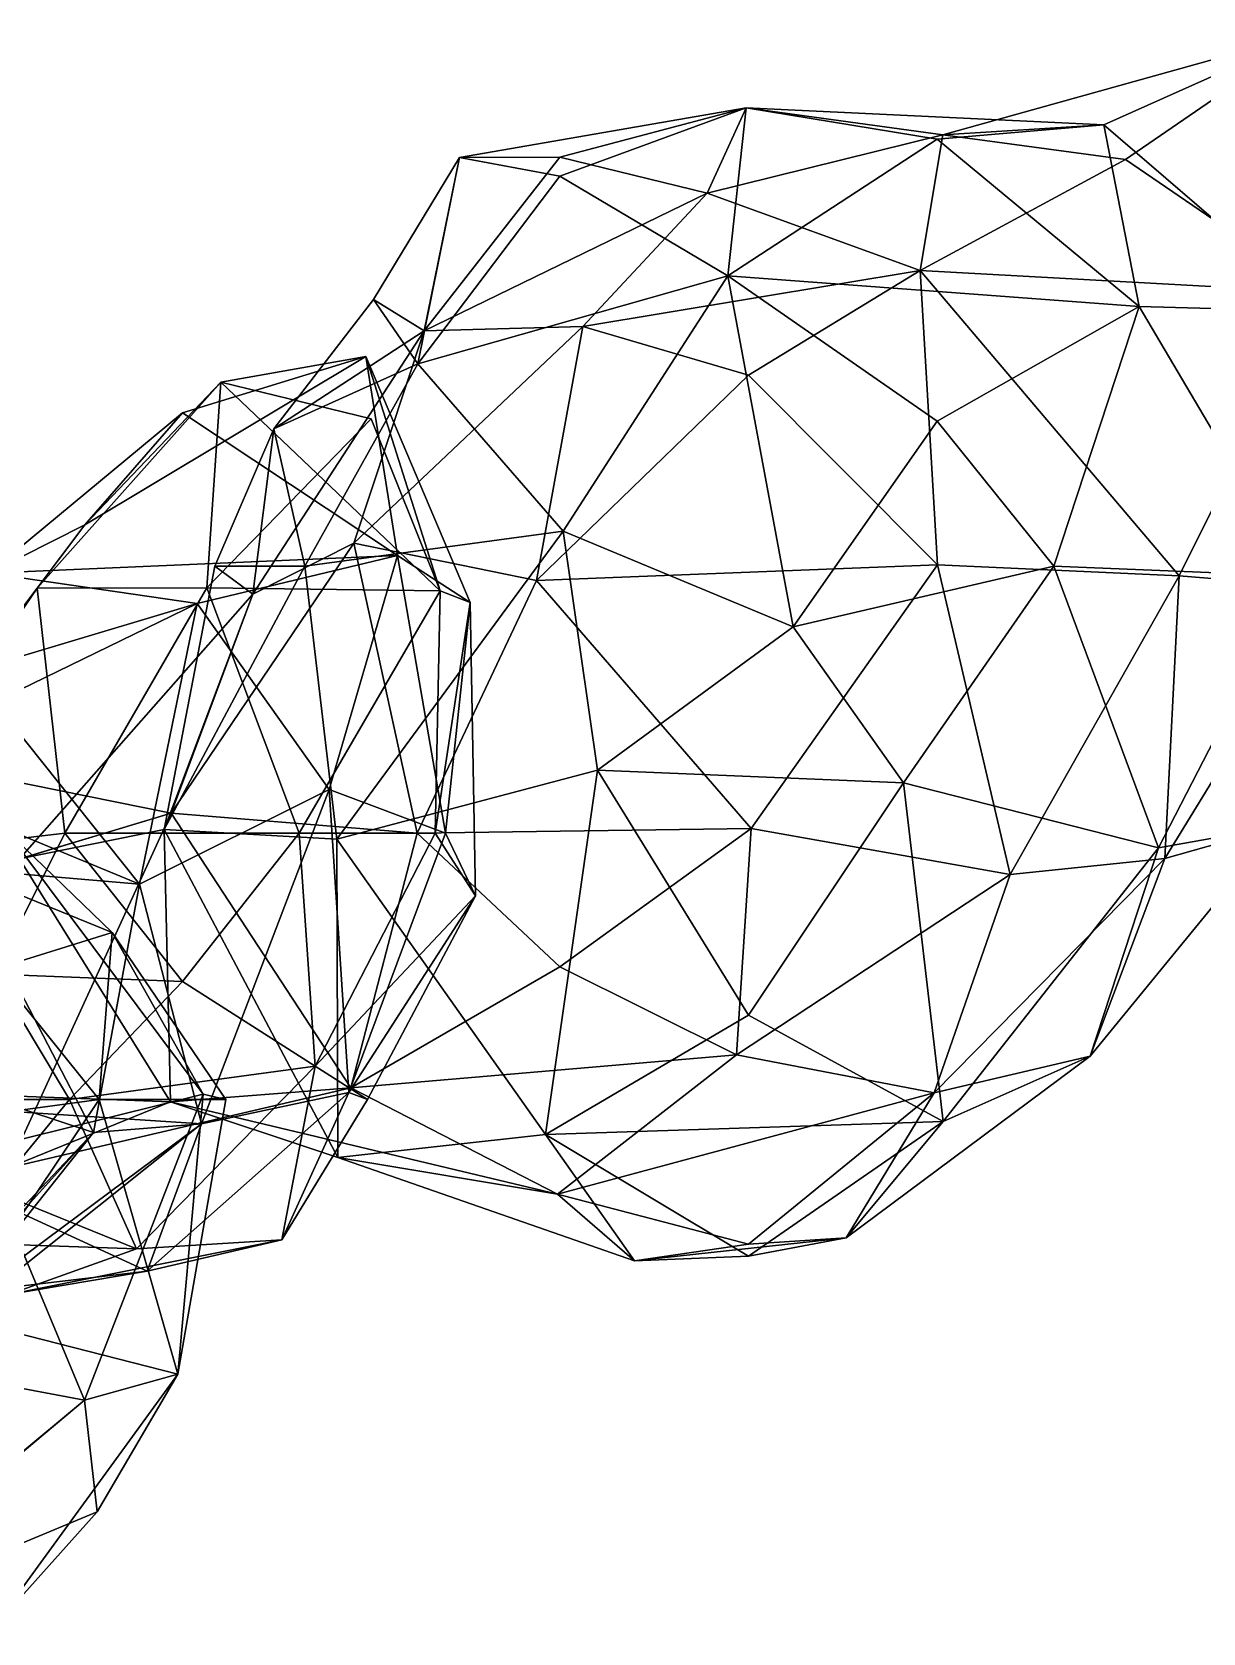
# Model space of a CAD drawing. Extents: x 290034 to 295698, y 4553723 to 4561693.
# Drawn here: x 294244.5 to 294322.7, y 4558728.7 to 4558835.7 of the extents above; entities that cross this region are included whole.
import ezdxf

# ---------------------------------------------------------------- set-up
doc = ezdxf.new("R2010")
doc.units = 0
doc.layers.add('Au_ppm_Pref_-_0_2', color=7, linetype='CONTINUOUS')

msp = doc.modelspace()

# ---------------------------------------------------------------- linework, layer by layer
at = {"layer": 'Au_ppm_Pref_-_0_2'}
for points in [[(294305.35, 4558828.83, 1810.99), (294329.96, 4558835.71, 1811.47), (294317.56, 4558827.19, 1814.61)], [(294305.35, 4558828.83, 1810.99), (294316.11, 4558829.5, 1806.92), (294329.96, 4558835.71, 1811.47)], [(294316.11, 4558829.5, 1806.92), (294330.6, 4558817.03, 1805.05), (294329.96, 4558835.71, 1811.47)], [(294317.56, 4558827.19, 1814.61), (294329.96, 4558835.71, 1811.47), (294330.55, 4558818.3, 1818.5)], [(294279.76, 4558826.07, 1802.81), (294292.21, 4558830.65, 1805.48), (294273.05, 4558827.32, 1805.55)], [(294292.21, 4558830.65, 1805.48), (294279.76, 4558827.34, 1808.72), (294273.05, 4558827.32, 1805.55)], [(294292.21, 4558830.65, 1805.48), (294289.6, 4558824.94, 1812.57), (294279.76, 4558827.34, 1808.72)], [(294279.76, 4558826.07, 1802.81), (294290.99, 4558819.41, 1798.76), (294292.21, 4558830.65, 1805.48)], [(294305.35, 4558828.83, 1810.99), (294289.6, 4558824.94, 1812.57), (294292.21, 4558830.65, 1805.48)], [(294292.21, 4558830.65, 1805.48), (294290.99, 4558819.41, 1798.76), (294304.96, 4558828.54, 1801.98)], [(294305.35, 4558828.83, 1810.99), (294292.21, 4558830.65, 1805.48), (294316.11, 4558829.5, 1806.92)], [(294304.96, 4558828.54, 1801.98), (294316.11, 4558829.5, 1806.92), (294292.21, 4558830.65, 1805.48)], [(294305.35, 4558828.83, 1810.99), (294303.84, 4558819.78, 1817.7), (294289.6, 4558824.94, 1812.57)], [(294290.99, 4558819.41, 1798.76), (294318.47, 4558817.37, 1799.56), (294304.96, 4558828.54, 1801.98)], [(294317.56, 4558827.19, 1814.61), (294303.84, 4558819.78, 1817.7), (294305.35, 4558828.83, 1810.99)], [(294304.96, 4558828.54, 1801.98), (294318.47, 4558817.37, 1799.56), (294316.11, 4558829.5, 1806.92)], [(294318.47, 4558817.37, 1799.56), (294330.6, 4558817.03, 1805.05), (294316.11, 4558829.5, 1806.92)], [(294270.28, 4558813.54, 1801.14), (294273.05, 4558827.32, 1805.55), (294267.31, 4558817.83, 1805.55)], [(294267.31, 4558817.83, 1805.55), (294273.05, 4558827.32, 1805.55), (294270.7, 4558815.74, 1810.8)], [(294279.76, 4558826.07, 1802.81), (294273.05, 4558827.32, 1805.55), (294270.28, 4558813.54, 1801.14)], [(294279.76, 4558827.34, 1808.72), (294289.6, 4558824.94, 1812.57), (294270.7, 4558815.74, 1810.8)], [(294273.05, 4558827.32, 1805.55), (294279.76, 4558827.34, 1808.72), (294270.7, 4558815.74, 1810.8)], [(294303.84, 4558819.78, 1817.7), (294317.56, 4558827.19, 1814.61), (294330.55, 4558818.3, 1818.5)], [(294270.28, 4558813.54, 1801.14), (294290.99, 4558819.41, 1798.76), (294279.76, 4558826.07, 1802.81)], [(294281.3, 4558816.04, 1816.59), (294270.7, 4558815.74, 1810.8), (294289.6, 4558824.94, 1812.57)], [(294289.6, 4558824.94, 1812.57), (294303.84, 4558819.78, 1817.7), (294281.3, 4558816.04, 1816.59)], [(294279.98, 4558802.35, 1797.07), (294290.99, 4558819.41, 1798.76), (294270.28, 4558813.54, 1801.14)], [(294295.36, 4558795.97, 1796.44), (294290.99, 4558819.41, 1798.76), (294279.98, 4558802.35, 1797.07)], [(294281.3, 4558816.04, 1816.59), (294303.84, 4558819.78, 1817.7), (294292.36, 4558812.78, 1821.69)], [(294295.36, 4558795.97, 1796.44), (294304.96, 4558809.7, 1796.39), (294290.99, 4558819.41, 1798.76)], [(294304.96, 4558809.7, 1796.39), (294318.47, 4558817.37, 1799.56), (294290.99, 4558819.41, 1798.76)], [(294305, 4558800.12, 1823.27), (294292.36, 4558812.78, 1821.69), (294303.84, 4558819.78, 1817.7)], [(294305, 4558800.12, 1823.27), (294303.84, 4558819.78, 1817.7), (294321.13, 4558799.37, 1818.77)], [(294303.84, 4558819.78, 1817.7), (294330.55, 4558818.3, 1818.5), (294321.13, 4558799.37, 1818.77)], [(294270.28, 4558813.54, 1801.14), (294267.31, 4558817.83, 1805.55), (294260.66, 4558809.2, 1805.55)], [(294260.66, 4558809.2, 1805.55), (294267.31, 4558817.83, 1805.55), (294270.7, 4558815.74, 1810.8)], [(294321.13, 4558799.37, 1818.77), (294330.55, 4558818.3, 1818.5), (294331.24, 4558798.54, 1811.23)], [(294304.96, 4558809.7, 1796.39), (294312.77, 4558800.01, 1795.93), (294318.47, 4558817.37, 1799.56)], [(294312.77, 4558800.01, 1795.93), (294329.11, 4558799.35, 1799.71), (294318.47, 4558817.37, 1799.56)], [(294318.47, 4558817.37, 1799.56), (294329.11, 4558799.35, 1799.71), (294330.6, 4558817.03, 1805.05)], [(294259.24, 4558798.14, 1810.99), (294270.7, 4558815.74, 1810.8), (294266, 4558801.55, 1817.42)], [(294259.24, 4558798.14, 1810.99), (294260.66, 4558809.2, 1805.55), (294270.7, 4558815.74, 1810.8)], [(294270.7, 4558815.74, 1810.8), (294281.3, 4558816.04, 1816.59), (294266, 4558801.55, 1817.42)], [(294266, 4558801.55, 1817.42), (294281.3, 4558816.04, 1816.59), (294278.19, 4558799.07, 1821.96)], [(294281.3, 4558816.04, 1816.59), (294292.36, 4558812.78, 1821.69), (294278.19, 4558799.07, 1821.96)], [(294248.02, 4558802.78, 1859.01), (294266.79, 4558814.02, 1858.68), (294257.1, 4558812.32, 1864.31)], [(294266.79, 4558814.02, 1858.68), (294248.02, 4558802.78, 1859.01), (294254.56, 4558810.27, 1855.59)], [(294266.79, 4558814.02, 1858.68), (294254.56, 4558810.27, 1855.59), (294268.92, 4558800.74, 1853.06)], [(294266.79, 4558814.02, 1858.68), (294271.76, 4558798.38, 1865.98), (294257.1, 4558812.32, 1864.31)], [(294270.28, 4558813.54, 1801.14), (294260.66, 4558809.2, 1805.55), (294262.73, 4558800.01, 1800.96)], [(294270.28, 4558813.54, 1801.14), (294262.73, 4558800.01, 1800.96), (294279.98, 4558802.35, 1797.07)], [(294268.92, 4558800.74, 1853.06), (294273.76, 4558797.59, 1859.96), (294266.79, 4558814.02, 1858.68)], [(294273.76, 4558797.59, 1859.96), (294271.76, 4558798.38, 1865.98), (294266.79, 4558814.02, 1858.68)], [(294305, 4558800.12, 1823.27), (294278.19, 4558799.07, 1821.96), (294292.36, 4558812.78, 1821.69)], [(294256.17, 4558798.58, 1869.65), (294244.83, 4558798.55, 1864.52), (294257.1, 4558812.32, 1864.31)], [(294244.83, 4558798.55, 1864.52), (294248.02, 4558802.78, 1859.01), (294257.1, 4558812.32, 1864.31)], [(294256.17, 4558798.58, 1869.65), (294257.1, 4558812.32, 1864.31), (294267.16, 4558809.86, 1868.23)], [(294257.1, 4558812.32, 1864.31), (294271.76, 4558798.38, 1865.98), (294267.16, 4558809.86, 1868.23)], [(294241.62, 4558799.56, 1852.92), (294268.92, 4558800.74, 1853.06), (294254.56, 4558810.27, 1855.59)], [(294248.02, 4558802.78, 1859.01), (294241.62, 4558799.56, 1852.92), (294254.56, 4558810.27, 1855.59)], [(294271.76, 4558798.38, 1865.98), (294256.17, 4558798.58, 1869.65), (294267.16, 4558809.86, 1868.23)], [(294295.36, 4558795.97, 1796.44), (294312.77, 4558800.01, 1795.93), (294304.96, 4558809.7, 1796.39)], [(294259.24, 4558798.14, 1810.99), (294256.7, 4558800.01, 1805.55), (294260.66, 4558809.2, 1805.55)], [(294256.7, 4558800.01, 1805.55), (294262.73, 4558800.01, 1800.96), (294260.66, 4558809.2, 1805.55)], [(294237.39, 4558788.67, 1859.01), (294248.02, 4558802.78, 1859.01), (294244.83, 4558798.55, 1864.52)], [(294237.39, 4558788.67, 1859.01), (294241.62, 4558799.56, 1852.92), (294248.02, 4558802.78, 1859.01)], [(294279.98, 4558802.35, 1797.07), (294262.73, 4558800.01, 1800.96), (294264.87, 4558781.78, 1798.69)], [(294282.27, 4558786.38, 1796.26), (294279.98, 4558802.35, 1797.07), (294264.87, 4558781.78, 1798.69)], [(294295.36, 4558795.97, 1796.44), (294279.98, 4558802.35, 1797.07), (294282.27, 4558786.38, 1796.26)], [(294268.92, 4558800.74, 1853.06), (294241.62, 4558799.56, 1852.92), (294255.52, 4558797.53, 1848.41)], [(294266, 4558801.55, 1817.42), (294270.22, 4558782.19, 1821.93), (294253.8, 4558783.52, 1818.5)], [(294266, 4558801.55, 1817.42), (294253.8, 4558783.52, 1818.5), (294259.24, 4558798.14, 1810.99)], [(294255.52, 4558797.53, 1848.41), (294264.34, 4558785.1, 1848.39), (294268.92, 4558800.74, 1853.06)], [(294264.34, 4558785.1, 1848.39), (294272.12, 4558782.19, 1854.55), (294268.92, 4558800.74, 1853.06)], [(294270.22, 4558782.19, 1821.93), (294266, 4558801.55, 1817.42), (294278.19, 4558799.07, 1821.96)], [(294273.76, 4558797.59, 1859.96), (294268.92, 4558800.74, 1853.06), (294272.12, 4558782.19, 1854.55)], [(294259.24, 4558798.14, 1810.99), (294253.32, 4558782.43, 1805.75), (294256.7, 4558800.01, 1805.55)], [(294253.32, 4558782.43, 1805.75), (294264.87, 4558781.78, 1798.69), (294262.73, 4558800.01, 1800.96)], [(294256.7, 4558800.01, 1805.55), (294253.32, 4558782.43, 1805.75), (294262.73, 4558800.01, 1800.96)], [(294305, 4558800.12, 1823.27), (294292.54, 4558782.5, 1822.82), (294278.19, 4558799.07, 1821.96)], [(294305, 4558800.12, 1823.27), (294309.85, 4558779.41, 1818.55), (294292.54, 4558782.5, 1822.82)], [(294295.36, 4558795.97, 1796.44), (294302.72, 4558785.55, 1795.85), (294312.77, 4558800.01, 1795.93)], [(294312.77, 4558800.01, 1795.93), (294302.72, 4558785.55, 1795.85), (294319.76, 4558781.21, 1798.16)], [(294305, 4558800.12, 1823.27), (294321.13, 4558799.37, 1818.77), (294309.85, 4558779.41, 1818.55)], [(294329.11, 4558799.35, 1799.71), (294312.77, 4558800.01, 1795.93), (294319.76, 4558781.21, 1798.16)], [(294255.52, 4558797.53, 1848.41), (294241.62, 4558799.56, 1852.92), (294235.38, 4558791.5, 1847.13)], [(294246.68, 4558782.19, 1868.66), (294244.83, 4558798.55, 1864.52), (294256.17, 4558798.58, 1869.65)], [(294246.68, 4558782.19, 1868.66), (294256.17, 4558798.58, 1869.65), (294262.34, 4558782.19, 1868.61)], [(294271.76, 4558798.38, 1865.98), (294262.34, 4558782.19, 1868.61), (294256.17, 4558798.58, 1869.65)], [(294292.54, 4558782.5, 1822.82), (294270.22, 4558782.19, 1821.93), (294278.19, 4558799.07, 1821.96)], [(294309.85, 4558779.41, 1818.55), (294321.13, 4558799.37, 1818.77), (294320.18, 4558780.48, 1812.22)], [(294327.75, 4558782.62, 1805.72), (294329.11, 4558799.35, 1799.71), (294319.76, 4558781.21, 1798.16)], [(294321.13, 4558799.37, 1818.77), (294331.24, 4558798.54, 1811.23), (294320.18, 4558780.48, 1812.22)], [(294237.39, 4558788.67, 1859.01), (294244.83, 4558798.55, 1864.52), (294232.55, 4558780.52, 1864.69)], [(294232.55, 4558780.52, 1864.69), (294244.83, 4558798.55, 1864.52), (294246.68, 4558782.19, 1868.66)], [(294235.38, 4558791.5, 1847.13), (294241.96, 4558790.94, 1844.22), (294255.52, 4558797.53, 1848.41)], [(294255.52, 4558797.53, 1848.41), (294241.96, 4558790.94, 1844.22), (294251.67, 4558778.77, 1842.18)], [(294243.65, 4558780.47, 1813.21), (294259.24, 4558798.14, 1810.99), (294253.8, 4558783.52, 1818.5)], [(294243.65, 4558780.47, 1813.21), (294253.32, 4558782.43, 1805.75), (294259.24, 4558798.14, 1810.99)], [(294264.34, 4558785.1, 1848.39), (294255.52, 4558797.53, 1848.41), (294251.67, 4558778.77, 1842.18)], [(294271.42, 4558782.19, 1863.49), (294262.34, 4558782.19, 1868.61), (294271.76, 4558798.38, 1865.98)], [(294273.76, 4558797.59, 1859.96), (294271.42, 4558782.19, 1863.49), (294271.76, 4558798.38, 1865.98)], [(294273.76, 4558797.59, 1859.96), (294274.12, 4558777.99, 1859.01), (294271.42, 4558782.19, 1863.49)], [(294273.76, 4558797.59, 1859.96), (294272.12, 4558782.19, 1854.55), (294274.12, 4558777.99, 1859.01)], [(294327.75, 4558782.62, 1805.72), (294320.18, 4558780.48, 1812.22), (294331.24, 4558798.54, 1811.23)], [(294295.36, 4558795.97, 1796.44), (294282.27, 4558786.38, 1796.26), (294302.72, 4558785.55, 1795.85)], [(294251.67, 4558778.77, 1842.18), (294241.96, 4558790.94, 1844.22), (294229.76, 4558787.83, 1842.88)], [(294238.87, 4558779.01, 1822.24), (294231.32, 4558788.05, 1817.56), (294253.8, 4558783.52, 1818.5)], [(294253.8, 4558783.52, 1818.5), (294231.32, 4558788.05, 1817.56), (294243.65, 4558780.47, 1813.21)], [(294251.67, 4558778.77, 1842.18), (294229.76, 4558787.83, 1842.88), (294239.43, 4558779.81, 1835.94)], [(294282.27, 4558786.38, 1796.26), (294264.87, 4558781.78, 1798.69), (294278.81, 4558762.04, 1799)], [(294292.36, 4558770.02, 1795.56), (294282.27, 4558786.38, 1796.26), (294278.81, 4558762.04, 1799)], [(294302.72, 4558785.55, 1795.85), (294282.27, 4558786.38, 1796.26), (294292.36, 4558770.02, 1795.56)], [(294255.82, 4558762.77, 1847.01), (294264.34, 4558785.1, 1848.39), (294251.67, 4558778.77, 1842.18)], [(294265.66, 4558764.85, 1852.93), (294264.34, 4558785.1, 1848.39), (294255.82, 4558762.77, 1847.01)], [(294265.66, 4558764.85, 1852.93), (294272.12, 4558782.19, 1854.55), (294264.34, 4558785.1, 1848.39)], [(294302.72, 4558785.55, 1795.85), (294292.36, 4558770.02, 1795.56), (294305.38, 4558762.92, 1799.1)], [(294302.72, 4558785.55, 1795.85), (294305.38, 4558762.92, 1799.1), (294319.76, 4558781.21, 1798.16)], [(294230.62, 4558783.39, 1911.73), (294249.86, 4558775.55, 1912.46), (294242.7, 4558782.45, 1918.65)], [(294249.86, 4558775.55, 1912.46), (294230.62, 4558783.39, 1911.73), (294241.96, 4558773.1, 1909.56)], [(294242.93, 4558759.81, 1818.1), (294238.87, 4558779.01, 1822.24), (294253.8, 4558783.52, 1818.5)], [(294242.93, 4558759.81, 1818.1), (294253.8, 4558783.52, 1818.5), (294265.79, 4558765.16, 1816.95)], [(294253.8, 4558783.52, 1818.5), (294270.22, 4558782.19, 1821.93), (294265.79, 4558765.16, 1816.95)], [(294327.75, 4558782.62, 1805.72), (294315.2, 4558767.27, 1805.15), (294320.18, 4558780.48, 1812.22)], [(294327.75, 4558782.62, 1805.72), (294319.76, 4558781.21, 1798.16), (294315.2, 4558767.27, 1805.15)], [(294246.68, 4558782.19, 1868.66), (294241.96, 4558772.75, 1867.74), (294232.55, 4558780.52, 1864.69)], [(294242.7, 4558782.45, 1918.65), (294255.93, 4558764.75, 1918.68), (294241.01, 4558761.04, 1922.78)], [(294241.96, 4558772.75, 1867.74), (294246.68, 4558782.19, 1868.66), (294254.56, 4558772.28, 1868.25)], [(294242.7, 4558782.45, 1918.65), (294249.86, 4558775.55, 1912.46), (294255.93, 4558764.75, 1918.68)], [(294253.75, 4558764.24, 1811.43), (294253.32, 4558782.43, 1805.75), (294243.65, 4558780.47, 1813.21)], [(294246.68, 4558782.19, 1868.66), (294262.34, 4558782.19, 1868.61), (294254.56, 4558772.28, 1868.25)], [(294253.32, 4558782.43, 1805.75), (294253.75, 4558764.24, 1811.43), (294264.92, 4558760.51, 1805.25)], [(294264.92, 4558760.51, 1805.25), (294264.87, 4558781.78, 1798.69), (294253.32, 4558782.43, 1805.75)], [(294254.56, 4558772.28, 1868.25), (294262.34, 4558782.19, 1868.61), (294263.41, 4558766.61, 1864.14)], [(294271.42, 4558782.19, 1863.49), (294263.41, 4558766.61, 1864.14), (294262.34, 4558782.19, 1868.61)], [(294263.41, 4558766.61, 1864.14), (294271.42, 4558782.19, 1863.49), (294274.12, 4558777.99, 1859.01)], [(294264.92, 4558760.51, 1805.25), (294278.81, 4558762.04, 1799), (294264.87, 4558781.78, 1798.69)], [(294274.12, 4558777.99, 1859.01), (294272.12, 4558782.19, 1854.55), (294265.66, 4558764.85, 1852.93)], [(294265.79, 4558765.16, 1816.95), (294270.22, 4558782.19, 1821.93), (294279.76, 4558773.24, 1820.42)], [(294292.54, 4558782.5, 1822.82), (294279.76, 4558773.24, 1820.42), (294270.22, 4558782.19, 1821.93)], [(294291.57, 4558767.38, 1816.68), (294279.76, 4558773.24, 1820.42), (294292.54, 4558782.5, 1822.82)], [(294291.57, 4558767.38, 1816.68), (294292.54, 4558782.5, 1822.82), (294309.85, 4558779.41, 1818.55)], [(294229.2, 4558765.15, 1811.41), (294253.75, 4558764.24, 1811.43), (294243.65, 4558780.47, 1813.21)], [(294304.78, 4558764.84, 1811.5), (294309.85, 4558779.41, 1818.55), (294320.18, 4558780.48, 1812.22)], [(294304.78, 4558764.84, 1811.5), (294320.18, 4558780.48, 1812.22), (294315.2, 4558767.27, 1805.15)], [(294319.76, 4558781.21, 1798.16), (294305.38, 4558762.92, 1799.1), (294315.2, 4558767.27, 1805.15)], [(294251.67, 4558778.77, 1842.18), (294239.43, 4558779.81, 1835.94), (294248.6, 4558762.18, 1840.23)], [(294241.91, 4558764.38, 1835.25), (294248.6, 4558762.18, 1840.23), (294239.43, 4558779.81, 1835.94)], [(294291.57, 4558767.38, 1816.68), (294309.85, 4558779.41, 1818.55), (294304.78, 4558764.84, 1811.5)], [(294251.67, 4558778.77, 1842.18), (294248.6, 4558762.18, 1840.23), (294255.82, 4558762.77, 1847.01)], [(294263.41, 4558766.61, 1864.14), (294274.12, 4558777.99, 1859.01), (294266.91, 4558764.38, 1859.01)], [(294265.66, 4558764.85, 1852.93), (294266.91, 4558764.38, 1859.01), (294274.12, 4558777.99, 1859.01)], [(294249.86, 4558775.55, 1912.46), (294241.96, 4558773.1, 1909.56), (294248.98, 4558764.38, 1909.15)], [(294249.86, 4558775.55, 1912.46), (294248.98, 4558764.38, 1909.15), (294257.45, 4558764.38, 1912.46)], [(294257.45, 4558764.38, 1912.46), (294255.93, 4558764.75, 1918.68), (294249.86, 4558775.55, 1912.46)], [(294229.39, 4558761.73, 1908.9), (294248.98, 4558764.38, 1909.15), (294241.96, 4558773.1, 1909.56)], [(294291.57, 4558767.38, 1816.68), (294265.79, 4558765.16, 1816.95), (294279.76, 4558773.24, 1820.42)], [(294241.96, 4558772.75, 1867.74), (294247, 4558764.38, 1867.32), (294229.37, 4558764.38, 1870.88)], [(294241.96, 4558772.75, 1867.74), (294254.56, 4558772.28, 1868.25), (294247, 4558764.38, 1867.32)], [(294263.41, 4558766.61, 1864.14), (294247, 4558764.38, 1867.32), (294254.56, 4558772.28, 1868.25)], [(294292.36, 4558770.02, 1795.56), (294278.81, 4558762.04, 1799), (294305.38, 4558762.92, 1799.1)], [(294263.41, 4558766.61, 1864.14), (294251.47, 4558754.41, 1863.79), (294247, 4558764.38, 1867.32)], [(294251.47, 4558754.41, 1863.79), (294263.41, 4558766.61, 1864.14), (294261.18, 4558755.02, 1859.01)], [(294263.41, 4558766.61, 1864.14), (294266.91, 4558764.38, 1859.01), (294261.18, 4558755.02, 1859.01)], [(294291.57, 4558767.38, 1816.68), (294279.61, 4558758.07, 1811.33), (294265.79, 4558765.16, 1816.95)], [(294291.57, 4558767.38, 1816.68), (294304.78, 4558764.84, 1811.5), (294279.61, 4558758.07, 1811.33)], [(294304.78, 4558764.84, 1811.5), (294315.2, 4558767.27, 1805.15), (294298.88, 4558755.15, 1805.55)], [(294315.2, 4558767.27, 1805.15), (294305.38, 4558762.92, 1799.1), (294298.88, 4558755.15, 1805.55)], [(294229.2, 4558765.15, 1811.41), (294242.93, 4558759.81, 1818.1), (294253.75, 4558764.24, 1811.43)], [(294247, 4558764.38, 1867.32), (294241.96, 4558758.26, 1866.99), (294229.37, 4558764.38, 1870.88)], [(294229.39, 4558761.73, 1908.9), (294239.22, 4558749.87, 1908.92), (294248.98, 4558764.38, 1909.15)], [(294255.82, 4558762.77, 1847.01), (294239.22, 4558750.43, 1844.55), (294230.16, 4558764.43, 1846.94)], [(294241.96, 4558751.72, 1848.85), (294255.82, 4558762.77, 1847.01), (294230.16, 4558764.43, 1846.94)], [(294237.35, 4558750.3, 1836.52), (294248.6, 4558762.18, 1840.23), (294241.91, 4558764.38, 1835.25)], [(294239.22, 4558749.87, 1908.92), (294254.23, 4558746.04, 1912.46), (294248.98, 4558764.38, 1909.15)], [(294241.01, 4558761.04, 1922.78), (294255.93, 4558764.75, 1918.68), (294248.01, 4558744.29, 1920.04)], [(294251.47, 4558754.41, 1863.79), (294241.96, 4558758.26, 1866.99), (294247, 4558764.38, 1867.32)], [(294253.75, 4558764.24, 1811.43), (294242.93, 4558759.81, 1818.1), (294265.79, 4558765.16, 1816.95)], [(294248.01, 4558744.29, 1920.04), (294255.93, 4558764.75, 1918.68), (294254.23, 4558746.04, 1912.46)], [(294248.98, 4558764.38, 1909.15), (294254.23, 4558746.04, 1912.46), (294257.45, 4558764.38, 1912.46)], [(294255.82, 4558762.77, 1847.01), (294252.19, 4558752.92, 1854.07), (294265.66, 4558764.85, 1852.93)], [(294261.18, 4558755.02, 1859.01), (294265.66, 4558764.85, 1852.93), (294252.19, 4558752.92, 1854.07)], [(294279.61, 4558758.07, 1811.33), (294253.75, 4558764.24, 1811.43), (294265.79, 4558765.16, 1816.95)], [(294255.93, 4558764.75, 1918.68), (294257.45, 4558764.38, 1912.46), (294254.23, 4558746.04, 1912.46)], [(294261.18, 4558755.02, 1859.01), (294266.91, 4558764.38, 1859.01), (294265.66, 4558764.85, 1852.93)], [(294304.78, 4558764.84, 1811.5), (294292.36, 4558754.71, 1808.78), (294279.61, 4558758.07, 1811.33)], [(294304.78, 4558764.84, 1811.5), (294298.88, 4558755.15, 1805.55), (294292.36, 4558754.71, 1808.78)], [(294279.61, 4558758.07, 1811.33), (294264.92, 4558760.51, 1805.25), (294253.75, 4558764.24, 1811.43)], [(294248.6, 4558762.18, 1840.23), (294239.22, 4558750.43, 1844.55), (294255.82, 4558762.77, 1847.01)], [(294241.96, 4558751.72, 1848.85), (294252.19, 4558752.92, 1854.07), (294255.82, 4558762.77, 1847.01)], [(294278.81, 4558762.04, 1799), (294292.36, 4558753.92, 1802.07), (294305.38, 4558762.92, 1799.1)], [(294292.36, 4558753.92, 1802.07), (294298.88, 4558755.15, 1805.55), (294305.38, 4558762.92, 1799.1)], [(294239.22, 4558750.43, 1844.55), (294248.6, 4558762.18, 1840.23), (294230.94, 4558742.58, 1841.52)], [(294230.94, 4558742.58, 1841.52), (294248.6, 4558762.18, 1840.23), (294237.35, 4558750.3, 1836.52)], [(294264.92, 4558760.51, 1805.25), (294284.75, 4558753.61, 1805.55), (294278.81, 4558762.04, 1799)], [(294292.36, 4558753.92, 1802.07), (294278.81, 4558762.04, 1799), (294284.75, 4558753.61, 1805.55)], [(294241.01, 4558761.04, 1922.78), (294248.01, 4558744.29, 1920.04), (294229.28, 4558747.81, 1922.01)], [(294241.96, 4558751.72, 1848.85), (294236.1, 4558760.32, 1853.07), (294252.19, 4558752.92, 1854.07)], [(294252.19, 4558752.92, 1854.07), (294236.1, 4558760.32, 1853.07), (294242.94, 4558751.35, 1859.11)], [(294264.92, 4558760.51, 1805.25), (294279.61, 4558758.07, 1811.33), (294284.75, 4558753.61, 1805.55)], [(294251.47, 4558754.41, 1863.79), (294235.31, 4558754.96, 1864.95), (294241.96, 4558758.26, 1866.99)], [(294292.36, 4558754.71, 1808.78), (294284.75, 4558753.61, 1805.55), (294279.61, 4558758.07, 1811.33)], [(294235.31, 4558754.96, 1864.95), (294251.47, 4558754.41, 1863.79), (294242.94, 4558751.35, 1859.11)], [(294251.47, 4558754.41, 1863.79), (294261.18, 4558755.02, 1859.01), (294242.94, 4558751.35, 1859.11)], [(294242.94, 4558751.35, 1859.11), (294261.18, 4558755.02, 1859.01), (294252.19, 4558752.92, 1854.07)], [(294292.36, 4558753.92, 1802.07), (294284.75, 4558753.61, 1805.55), (294298.88, 4558755.15, 1805.55)], [(294298.88, 4558755.15, 1805.55), (294284.75, 4558753.61, 1805.55), (294292.36, 4558754.71, 1808.78)], [(294241.86, 4558729.05, 1912.52), (294254.23, 4558746.04, 1912.46), (294239.22, 4558749.87, 1908.92)], [(294248.01, 4558744.29, 1920.04), (294229.36, 4558728.8, 1918.42), (294229.28, 4558747.81, 1922.01)], [(294241.86, 4558729.05, 1912.52), (294248.84, 4558736.83, 1918.4), (294254.23, 4558746.04, 1912.46)], [(294248.84, 4558736.83, 1918.4), (294248.01, 4558744.29, 1920.04), (294254.23, 4558746.04, 1912.46)], [(294248.01, 4558744.29, 1920.04), (294229.39, 4558728.74, 1918.41), (294229.36, 4558728.8, 1918.42)], [(294248.01, 4558744.29, 1920.04), (294229.45, 4558728.74, 1918.4), (294229.39, 4558728.74, 1918.41)], [(294248.01, 4558744.29, 1920.04), (294248.84, 4558736.83, 1918.4), (294229.45, 4558728.74, 1918.4)], [(294241.86, 4558729.05, 1912.52), (294229.45, 4558728.74, 1918.4), (294248.84, 4558736.83, 1918.4)]]:
    msp.add_3dface(points, dxfattribs=at)

doc.saveas('drawing.dxf')
